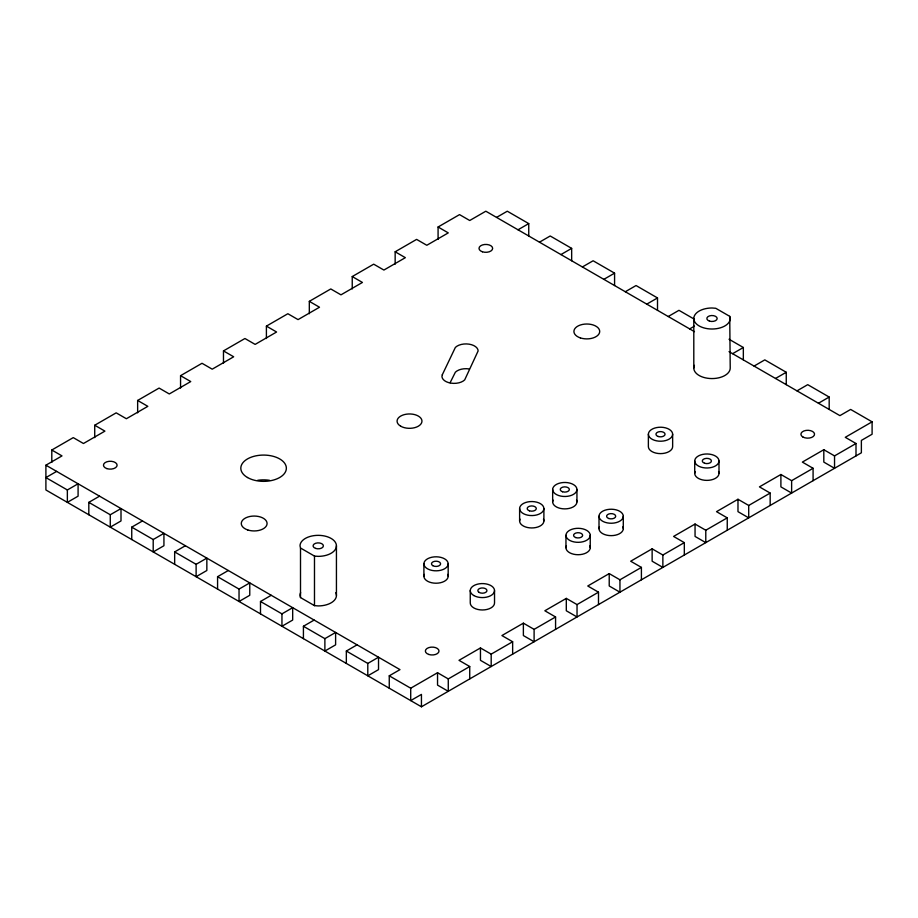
<?xml version="1.0" encoding="UTF-8"?>
<svg xmlns="http://www.w3.org/2000/svg" width="918" height="918" viewBox="0 0 918 918"><rect width="100%" height="100%" fill="white"/><g stroke="black" fill="none" stroke-linecap="round" stroke-linejoin="round"><path stroke-width="1.38" d="M450.107 382.737L455.362 372.215A12.186 7.034 0 0 1 469.087 368.933M51.798 462.408L51.798 450.015L73.256 437.622L83.458 443.509L104.916 431.127L94.726 425.241L94.726 437.634M94.726 425.241L116.184 412.848L126.374 418.734L147.832 406.341L137.643 400.455L137.643 412.848M137.643 400.455L159.101 388.073L169.291 393.96L190.749 381.567L180.559 375.68L180.559 388.073M180.559 375.68L202.017 363.287L212.219 369.174L233.677 356.781L223.476 350.906L223.476 363.287M223.476 350.906L244.934 338.512L255.135 344.399L276.593 332.006L266.404 326.119L266.404 338.512M266.404 326.119L287.862 313.726L298.052 319.613L319.51 307.232L309.32 301.345L309.32 313.726M309.32 301.345L330.778 288.952L340.968 294.839L362.426 282.446L352.237 276.559L352.237 288.952M352.237 276.559L373.695 264.177L383.896 270.053L405.354 257.671L395.153 251.784L395.153 264.177M395.153 251.784L416.611 239.391L426.813 245.278L448.271 232.885L438.081 226.998L438.081 239.391M438.081 226.998L459.539 214.617L469.729 220.504L485.829 211.209L694.456 331.662M729.03 351.628L839.913 415.636L850.642 409.439L872.1 421.832L872.1 434.225L861.371 440.411L861.371 452.803L421.442 706.791L45.9 489.971L45.9 465.196L61.999 455.902L51.798 450.015M56.629 471.393L45.9 477.589L67.358 489.971L78.087 483.775L78.087 496.168L67.358 502.364L67.358 489.971M496.558 217.405L507.287 211.209L528.745 223.602L528.745 235.983M518.016 229.787L528.745 223.602M88.817 514.757L88.817 502.364L99.546 496.168M539.474 242.18L550.203 235.983L571.662 248.376L571.662 260.769M110.275 514.757L121.004 508.561L121.004 520.954L110.275 527.139L110.275 514.757L88.817 502.364M560.932 254.573L571.662 248.376M131.744 539.532L131.744 527.139L142.474 520.954M582.391 266.954L593.12 260.769L614.578 273.151L614.578 285.544M153.203 539.532L163.932 533.335L163.932 545.728L153.203 551.925L153.203 539.532L131.744 527.139M603.849 279.347L614.578 273.151M174.661 564.318L174.661 551.925L185.39 545.728M625.319 291.74L636.048 285.544L657.506 297.937L657.506 310.318M196.119 564.318L206.848 558.121L206.848 570.503L196.119 576.699L196.119 564.318L174.661 551.925M646.777 304.133L657.506 297.937M217.577 589.092L217.577 576.699L228.307 570.503M668.235 316.515L678.964 310.318L694.456 319.269M239.036 589.092L249.765 582.896L249.765 595.289L239.036 601.485L239.036 589.092L217.577 576.699M689.693 328.908L694.456 326.154M260.494 613.867L260.494 601.485L271.223 595.289M281.952 613.867L292.681 607.67L292.681 620.063L281.952 626.26L281.952 613.867L260.494 601.485M732.61 353.682L743.339 347.497L743.339 359.879M303.422 638.653L303.422 626.26L314.151 620.063M754.068 366.075L764.797 359.879L786.256 372.272L786.256 384.665M324.88 638.653L335.609 632.456L335.609 644.849L324.88 651.034L324.88 638.653L303.422 626.26M775.526 378.468L786.256 372.272M346.338 663.427L346.338 651.034L357.068 644.849M796.996 390.861L807.725 384.665L829.183 397.046L829.183 409.439M367.797 663.427L378.526 657.231L378.526 669.624L367.797 675.82L367.797 663.427L346.338 651.034M818.454 403.243L829.183 397.046M389.255 688.213L389.255 675.82L399.984 669.624L45.9 465.196M389.255 675.82L410.713 688.213L437.542 672.722L448.271 678.918L469.729 666.525L469.729 678.918M512.646 654.132L512.646 641.751L491.187 654.132L480.458 647.947L459 660.329L469.729 666.525M555.574 629.358L555.574 616.965L534.104 629.358L523.375 623.161L501.916 635.554L512.646 641.751M598.49 604.583L598.49 592.19L577.032 604.583L566.303 598.387L544.844 610.768L555.574 616.965M641.407 579.797L641.407 567.404L619.948 579.797L609.219 573.601L587.761 585.994L598.49 592.19M684.323 555.023L684.323 542.63L662.865 555.023L652.136 548.826L630.677 561.219L641.407 567.404M727.251 530.237L727.251 517.855L705.781 530.237L695.052 524.04L673.594 536.433L684.323 542.63M770.168 505.462L770.168 493.069L748.709 505.462L737.98 499.266L716.522 511.659L727.251 517.855M813.084 480.676L813.084 468.295L791.626 480.676L780.897 474.491L759.438 486.873L770.168 493.069M856.001 455.902L856.001 443.509L834.542 455.902L823.813 449.705L802.355 462.098L813.084 468.295M872.1 421.832L845.271 437.312L856.001 443.509M336.436 545.854A18.211 10.511 0 0 0 318.225 535.343A18.211 10.511 0 0 0 300.014 545.854L300.507 548.012L314.484 556.078L318.225 556.365A18.211 10.511 0 0 0 336.436 545.854L336.436 595.415M300.634 592.684A18.211 10.511 0 0 0 300.014 595.415L300.507 597.572L314.484 605.639L318.225 605.926A18.211 10.511 0 0 0 335.816 592.684M693.801 318.5A18.211 10.511 0 0 0 712.012 329.011A18.211 10.511 0 0 0 730.223 318.5L729.73 316.343L715.753 308.276L712.012 307.989A18.211 10.511 0 0 0 693.801 318.5L693.801 368.061M729.03 339.235L743.339 347.497M834.542 455.902L834.542 468.295L823.813 462.098L823.813 449.705M791.626 480.676L791.626 493.069L780.897 486.873L780.897 474.491M748.709 505.462L748.709 517.855L737.98 511.659L737.98 499.266M729.73 316.343L730.223 368.061A18.211 10.511 0 0 1 709.637 378.48A18.211 10.511 0 0 1 694.421 365.341M719.001 460.985A12.141 7.011 0 0 1 700.79 467.055A12.141 7.011 0 0 1 700.79 454.915A12.141 7.011 0 0 1 719.001 460.985L719.001 473.367M705.781 530.237L705.781 542.63L695.052 536.433L695.052 524.04M694.719 460.985L694.719 473.367M672.642 434.225A12.141 7.011 0 0 1 654.442 440.284A12.141 7.011 0 0 1 654.442 428.155A12.141 7.011 0 0 1 672.642 434.225L672.642 446.607A12.141 7.011 0 0 1 660.512 453.618A12.141 7.011 0 0 1 648.372 446.607L648.372 434.225M662.865 555.023L662.865 567.404L652.136 561.219L652.136 548.826M623.288 516.237A12.141 7.011 0 0 1 605.077 522.308A12.141 7.011 0 0 1 605.077 510.167A12.141 7.011 0 0 1 623.288 516.237L623.288 528.63M619.948 579.797L619.948 592.19L609.219 585.994L609.219 573.601M599.006 516.237L599.006 528.63M590.24 535.32A12.141 7.011 0 0 1 572.029 541.39A12.141 7.011 0 0 1 572.029 529.25A12.141 7.011 0 0 1 590.24 535.32L590.24 547.713M576.94 489.478A12.141 7.011 0 0 1 558.729 495.548A12.141 7.011 0 0 1 558.729 483.407A12.141 7.011 0 0 1 576.94 489.478L576.94 501.871M577.032 604.583L577.032 616.965L566.303 610.768L566.303 598.387M565.958 535.32L565.958 547.713M552.659 489.478L552.659 501.871M543.892 508.561A12.141 7.011 0 0 1 525.681 514.631A12.141 7.011 0 0 1 525.681 502.49A12.141 7.011 0 0 1 543.892 508.561L543.892 520.954M534.104 629.358L534.104 641.751L523.375 635.554L523.375 623.161M519.611 508.561L519.611 520.954M494.527 590.572L494.527 602.965A12.141 7.011 0 0 1 482.386 609.977A12.141 7.011 0 0 1 470.257 602.965L470.257 590.572M491.187 654.132L491.187 666.525L480.458 660.329L480.458 647.947M448.271 678.918L448.271 691.311L437.542 685.115L437.542 672.722M448.179 563.813A12.141 7.011 0 0 1 429.968 569.883A12.141 7.011 0 0 1 429.968 557.742A12.141 7.011 0 0 1 448.179 563.813L448.179 576.206M423.898 563.813L423.898 576.206M421.442 706.791L421.442 694.398L410.713 700.595L410.713 688.213M314.484 556.078L314.484 605.639M300.507 548.012L300.507 597.572M447.766 574.393A12.141 7.011 0 0 1 436.039 583.217A12.141 7.011 0 0 1 424.311 574.393M589.826 545.9A12.141 7.011 0 0 1 578.099 554.713A12.141 7.011 0 0 1 566.372 545.9M543.479 519.129A12.141 7.011 0 0 1 531.751 527.953A12.141 7.011 0 0 1 520.024 519.129M622.874 526.817A12.141 7.011 0 0 1 611.147 535.642A12.141 7.011 0 0 1 599.42 526.817M576.527 500.058A12.141 7.011 0 0 1 564.799 508.882A12.141 7.011 0 0 1 553.072 500.058M718.587 471.554A12.141 7.011 0 0 1 706.86 480.378A12.141 7.011 0 0 1 695.133 471.554M257.694 480.309A22.766 13.139 0 0 1 269.479 480.309M442.315 374.751L441.948 376.346A12.186 7.034 0 0 0 450.99 383.139A12.186 7.034 0 0 0 464.703 379.868L478.117 350.951A12.186 7.034 0 0 0 469.087 344.158A12.186 7.034 0 0 0 455.362 347.44L442.315 374.751M580.36 337.904A12.898 7.447 0 0 0 599.706 331.455A12.898 7.447 0 0 0 580.36 325.006A12.898 7.447 0 0 0 580.36 337.904M400.718 426.216A12.439 7.183 0 0 0 421.534 423.003A12.439 7.183 0 0 0 406.295 414.202A12.439 7.183 0 0 0 400.718 426.216M247.734 529.95A12.898 7.447 0 0 0 267.081 523.501A12.898 7.447 0 0 0 247.734 517.052A12.898 7.447 0 0 0 247.734 529.95M473.803 595.53A12.141 7.011 0 0 0 494.113 592.397A12.141 7.011 0 0 0 479.253 583.814A12.141 7.011 0 0 0 473.803 595.53M575.827 537.592A4.556 2.628 0 0 0 582.655 535.32A4.556 2.628 0 0 0 575.827 533.048A4.556 2.628 0 0 0 575.827 537.592M529.468 510.833A4.556 2.628 0 0 0 536.296 508.561A4.556 2.628 0 0 0 529.468 506.277A4.556 2.628 0 0 0 529.468 510.833M479.173 592.431A4.556 2.628 0 0 0 486.792 591.261A4.556 2.628 0 0 0 481.216 588.036A4.556 2.628 0 0 0 479.173 592.431M432.814 565.672A4.556 2.628 0 0 0 440.433 564.501A4.556 2.628 0 0 0 434.857 561.277A4.556 2.628 0 0 0 432.814 565.672M608.875 518.521A4.556 2.628 0 0 0 615.703 516.237A4.556 2.628 0 0 0 608.875 513.965A4.556 2.628 0 0 0 608.875 518.521M562.516 491.75A4.556 2.628 0 0 0 569.344 489.478A4.556 2.628 0 0 0 562.516 487.206A4.556 2.628 0 0 0 562.516 491.75M704.588 463.257A4.556 2.628 0 0 0 711.416 460.985A4.556 2.628 0 0 0 704.588 458.702A4.556 2.628 0 0 0 704.588 463.257M658.229 436.498A4.556 2.628 0 0 0 665.057 434.225A4.556 2.628 0 0 0 658.229 431.942A4.556 2.628 0 0 0 658.229 436.498M315.643 548.425A5.164 2.983 0 0 0 323.388 545.854A5.164 2.983 0 0 0 315.643 543.272A5.164 2.983 0 0 0 315.643 548.425M709.43 321.082A5.164 2.983 0 0 0 717.165 318.5A5.164 2.983 0 0 0 709.43 315.918A5.164 2.983 0 0 0 709.43 321.082M106.867 468.605A6.828 3.947 0 0 0 117.102 465.196A6.828 3.947 0 0 0 106.867 461.777A6.828 3.947 0 0 0 106.867 468.605M482.409 251.784A6.828 3.947 0 0 0 492.656 248.376A6.828 3.947 0 0 0 482.409 244.957A6.828 3.947 0 0 0 482.409 251.784M247.493 477.509A22.766 13.139 0 0 0 285.578 471.623A22.766 13.139 0 0 0 257.694 455.523A22.766 13.139 0 0 0 247.493 477.509M802.894 437.002A6.828 3.947 0 0 0 814.312 435.235A6.828 3.947 0 0 0 805.958 430.416A6.828 3.947 0 0 0 802.894 437.002M428.763 654.454A6.828 3.947 0 0 0 438.999 651.034A6.828 3.947 0 0 0 428.763 647.626A6.828 3.947 0 0 0 428.763 654.454"/></g></svg>
